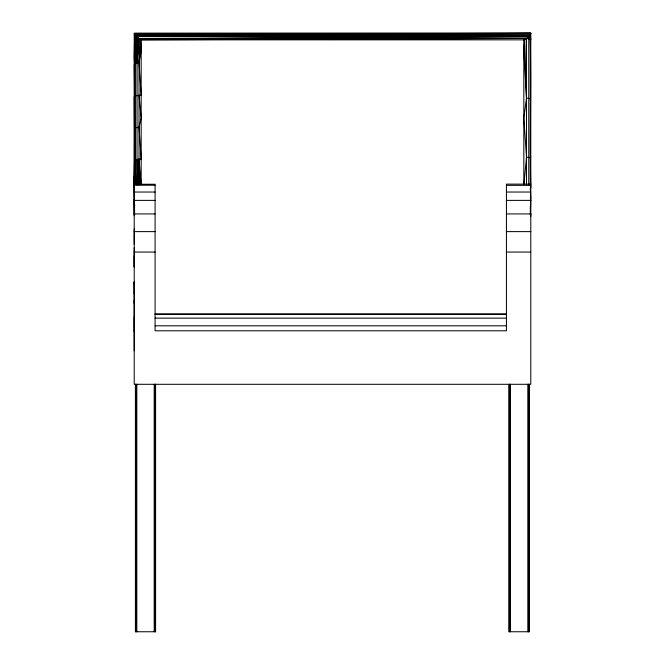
<?xml version="1.0" encoding="UTF-8"?>
<svg xmlns="http://www.w3.org/2000/svg" width="665" height="665" viewBox="0 0 665 665"><rect width="100%" height="100%" fill="white"/><g stroke="black" fill="none" stroke-linecap="round" stroke-linejoin="round"><path stroke-width="1" d="M134.214 350.754L134.214 316.856M134.214 294.154L134.214 282.068L134.214 331.96M134.214 255.693L134.214 266.973L134.214 247.87M134.214 244.113L134.214 228.893M134.214 215.643L134.546 63.907L135.635 35.469L530.786 33.25L134.214 33.25L134.214 384.295L530.786 384.295L530.786 33.25L134.214 33.375L139.027 38.803L139.018 184.72M134.214 303.572L134.214 300.139M134.214 284.936L134.214 282.068M138.96 184.729L139.018 159.176L141.171 159.201L139.018 127.14L141.171 118.154L139.018 95.286L135.535 95.868L134.214 96.733L134.912 184.587M135.452 184.396L135.635 35.469L530.786 33.375L530.271 34.397L530.263 184.263M136.99 184.995L137.14 37.09L136.225 36.168L528.766 36.159L530.271 34.397L135.635 35.469L528.766 36.159L530.263 39.26C531.277 88.769 529.731 138.262 530.786 187.779M134.596 201.828L134.214 199.849L134.413 215.053L134.214 176.358L134.546 159.999L135.535 159.642L139.018 159.176L141.088 184.529M528.75 184.92L528.766 36.159L526.489 38.462L523.829 39.858L141.171 39.85L137.14 37.09L135.535 63.416L136.283 36.226L138.553 38.495L137.081 63.025L134.546 63.907L134.214 57.938L134.662 34.231L134.546 63.907L134.812 34.514L530.786 33.25M135.635 35.469L528.858 36.076L530.263 39.26L526.489 38.462L140.099 39.31L140.531 39.767L139.018 62.768L141.171 95.311L139.018 95.286M136.225 36.168L526.672 38.279L139.027 38.803L137.081 63.025L139.018 62.768L141.171 50.474L140.531 39.767L138.553 38.495M523.929 184.529L526.497 157.056L523.829 118.154L526.497 97.938L526.489 38.462L139.027 38.803M530.786 213.207L530.786 216.266M530.786 156.948L530.263 157.746L526.497 157.056M523.829 184.513L523.829 39.858L526.489 38.462L526.497 184.671M523.829 39.858L526.472 38.479L140.531 39.767M134.546 128.062L139.018 127.14M530.786 184.13L506.439 184.13L506.439 330.788L155.086 330.788L155.086 184.247L134.214 184.247M134.214 185.219L155.086 185.219M506.439 185.344L530.786 185.344M134.214 192.035L155.086 192.035M506.439 192.035L530.786 192.035M134.214 200.381L155.086 200.381M506.439 200.381L530.786 200.381M134.214 213.931L155.086 213.931M506.439 213.931L530.786 213.931M134.214 231.619L155.086 231.619M506.439 231.619L530.786 231.619M134.214 252.068L155.086 252.068M506.439 252.068L530.786 252.068M155.086 314.071L506.439 314.071M155.086 314.229L506.439 314.229M155.086 318.136L506.439 318.136M155.086 325.8L506.439 325.8M136.682 36.575L526.672 38.279M526.497 97.938L524.685 39.684L523.829 50.474L526.497 97.938L530.263 98.802M530.271 34.397L530.786 39.991M134.214 199.849L134.696 206.042M530.313 188.336L530.786 197.439L530.379 215.103L530.337 205.842M137.081 159.359L137.921 184.272M135.535 159.642L136.15 184.13M134.214 64.48L134.546 96.317M134.214 176.358L134.613 214.895M529.215 384.295L529.215 631.75L509.033 631.75L509.033 384.295M529.107 384.295L529.107 631.75M529.024 384.295L529.024 631.75M528.517 384.295L528.517 631.75M527.819 384.295L527.819 631.75M510.429 384.295L510.429 631.75M509.731 384.295L509.731 631.75M509.224 384.295L509.224 631.75M155.593 384.295L155.593 631.75L135.411 631.75L135.411 384.295M155.402 384.295L155.485 631.75M154.895 384.295L154.895 631.75M154.197 384.295L154.197 631.75M141.171 39.85L141.171 184.529M136.807 384.295L136.807 631.75M136.109 384.295L136.109 631.75M135.602 384.295L135.602 631.75"/></g></svg>
